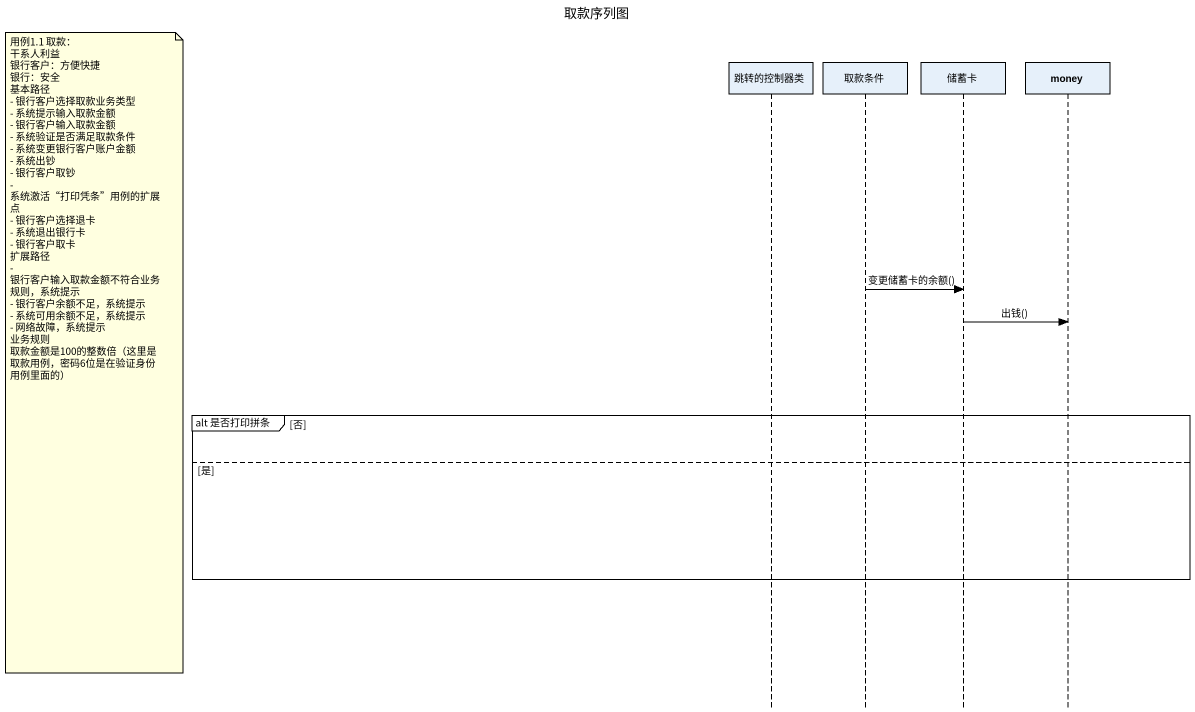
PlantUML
@startuml
title 取款序列图
hide footbox
participant 跳转的控制器类
participant 取款条件
participant 储蓄卡
participant money

取款条件 -> 储蓄卡 : 变更储蓄卡的余额()
储蓄卡 -> money : 出钱()
note left of 跳转的控制器类
  用例1.1 取款：
  干系人利益
  银行客户：方便快捷
  银行：安全
  基本路径
  - 银行客户选择取款业务类型
  - 系统提示输入取款金额
  - 银行客户输入取款金额
  - 系统验证是否满足取款条件
  - 系统变更银行客户账户金额
  - 系统出钞
  - 银行客户取钞
  - 系统激活“打印凭条”用例的扩展点
  - 银行客户选择退卡
  - 系统退出银行卡
  - 银行客户取卡
  扩展路径
  - 银行客户输入取款金额不符合业务规则，系统提示
  - 银行客户余额不足，系统提示
  - 系统可用余额不足，系统提示
  - 网络故障，系统提示
  业务规则
  取款金额是100的整数倍（这里是取款用例，密码6位是在验证身份用例里面的）
end note
group alt 是否打印拼条 [否]
else 是
end
@enduml
